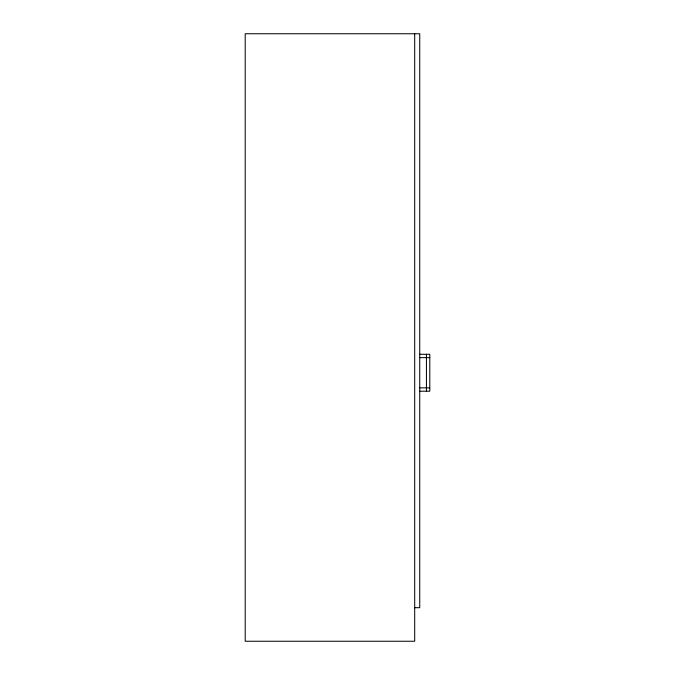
<?xml version="1.0" encoding="UTF-8"?>
<svg xmlns="http://www.w3.org/2000/svg" width="675" height="675" viewBox="0 0 675 675"><rect width="100%" height="100%" fill="white"/><g stroke="black" fill="none" stroke-linecap="round" stroke-linejoin="round"><path stroke-width="1.01" d="M419.732 354.282L429.798 354.282L429.798 391.205L419.732 391.205M419.732 357.64L429.798 357.64M419.732 387.847L429.798 387.847M414.695 607.686L419.732 607.686L419.732 33.75L245.202 33.75L245.202 641.25L414.695 641.25L414.695 33.75M426.44 354.282L426.44 391.205"/></g></svg>
